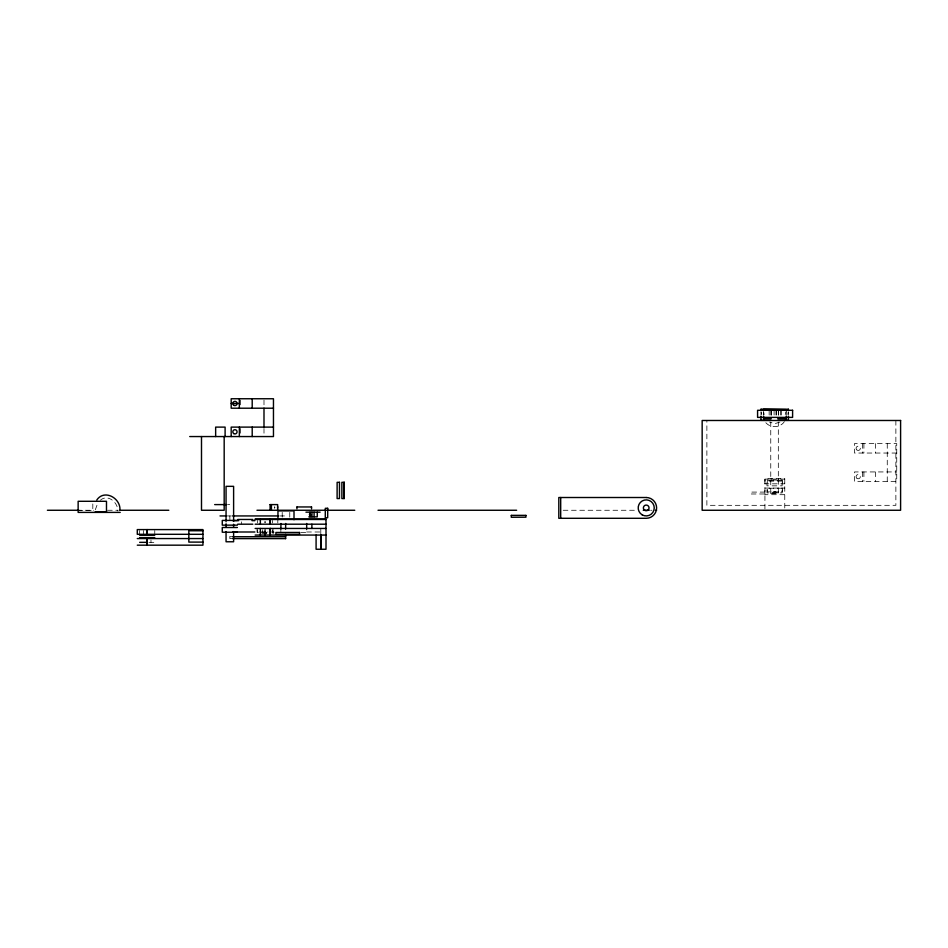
<?xml version="1.0" encoding="UTF-8"?>
<svg xmlns="http://www.w3.org/2000/svg" width="948" height="948" viewBox="0 0 948 948"><rect width="100%" height="100%" fill="white"/><g stroke="black" fill="none" stroke-linecap="round" stroke-linejoin="round"><path stroke-width="0.71" stroke-dasharray="4.74 3.56" d="M764.929 493.031L764.929 494.69L784.766 494.69L784.766 493.031M764.929 491.384L764.929 490.282M764.929 483.042L764.929 483.824L784.766 483.824L784.766 481.466M764.929 481.466L764.929 480.672M771.068 480.044L771.08 478.621M782.408 488.078L782.396 491.858L767.288 491.858L767.288 488.078M778.628 480.044L778.616 478.621M778.616 492.806L778.628 491.858M95.345 509.751L97.691 503.258M785.845 411.859L785.24 414.56M274.612 508.033L274.825 507.381L274.517 508.128M784.399 421.611C779.967 428.306 769.432 428.306 765 421.611M100.287 500.271C107.835 493.564 118.204 502.476 117.789 511.091M262.916 533.179L265.049 531.757L267.194 533.179M772.715 492.806L774.848 491.384L776.981 492.806M779.908 422.085L774.694 423.709L769.492 422.085M896.737 453.037L854.456 453.037L854.456 443.593L896.737 443.593L896.737 481.394L854.456 481.394L854.456 471.938L896.737 471.938M764.929 508.863L764.929 478.621L784.766 478.621L784.766 508.863M784.766 479.096L764.929 479.096L764.929 480.281L784.766 480.281M764.929 488.078L784.766 488.078M764.929 492.095L750.745 492.095L750.745 493.979L764.929 493.979M778.628 492.806L771.068 492.806L771.068 491.858M770.771 493.339L778.32 493.339L778.32 421.967M227.544 504.597L229.748 504.597M76.871 510.261L93.579 510.261M107.515 510.261L117.931 510.261M563.183 510.261L636.013 510.261M650.612 510.261L651.951 510.261M78.139 510.628L92.809 510.628L92.809 503.056M227.295 515.937L231.348 515.937M279.719 515.937L285.692 515.937M259.171 531.994L268.083 531.994M269.445 531.994L273.96 531.994M306.678 531.994L320.803 531.994M258.46 532.29L257.026 532.29L257.026 529.328M261.541 532.231L268.177 532.231M272.325 532.231L274.019 532.231M300.931 532.468L306.678 532.468L306.678 529.162M261.897 533.179L267.94 533.179M272.609 533.179L273.735 533.179M229.831 536.722L232.876 536.722M232.876 538.618L229.831 538.618L229.831 534.364M149.097 542.339L154.761 542.339L154.761 539.981M274.446 506.67L274.825 507.334M764.159 414.56L763.543 411.859M266.471 532.231L266.483 533.179M272.597 529.719L272.609 532.231M262.691 529.719L262.691 532.231M257.501 529.719L257.501 532.231M895.872 420.485L895.872 505.32L706.876 505.32L706.876 420.485M887.257 443.593L887.257 481.394M875.478 443.593L875.478 453.037M875.478 471.938L875.478 481.394M863.901 443.593L863.901 453.037M863.901 471.938L863.901 481.394M862.609 443.593L862.609 453.037M862.609 471.938L862.609 481.394M788.416 412.001L788.416 414.774M786.366 410.294L786.295 414.774M782.396 483.824L782.396 480.044L767.288 480.044L767.288 483.824M781.045 410.294L781.045 415.971M780.939 410.294L780.939 415.971M778.569 410.294L778.592 415.971M778.32 410.318L778.32 416.148M776.459 410.294L776.459 415.971M775.974 410.294L775.974 415.971M774.078 410.294L774.101 415.971M771.589 410.294L771.589 415.971M771.435 410.294L771.435 415.971M770.76 410.318L770.76 416.148M770.76 421.967L770.76 493.339M769.136 410.294L769.172 415.971M763.685 411.716L763.685 414.549M763.614 412.25L763.614 414.774M760.971 412.001L760.971 414.774M320.803 529.162L320.803 533.748M289.768 512.37L289.768 519.753M282.208 512.37L282.208 519.753M280.857 529.162L280.857 531.994M277.811 520.416L277.811 522.941M273.083 529.328L273.083 532.29M272.609 520.416L272.609 522.941M265.132 521.542L265.132 522.727M265.132 528.451L264.978 533.748M264.942 521.542L264.942 522.727M264.942 529.778L264.942 535.063M263.994 400.103L263.994 406.858M263.994 428.46L263.994 435.203M257.501 520.416L257.501 522.941M241.503 521.838L241.503 524.197M240.626 400.103L240.626 406.858M240.626 428.46L240.626 435.203M229.831 515.937L229.937 520.653M226.051 522.786L226.051 525.145M154.761 530.524L154.761 534.068M150.981 539.981L150.981 542.339M143.421 530.524L143.421 534.068M139.652 530.524L139.652 534.068M761.6 414.394A20.607 20.607 0 0 1 761.197 412.19M788.191 412.19A20.607 20.607 0 0 1 787.8 414.394M782.1 481.122L766.991 481.122L766.991 485.838L782.1 485.838L782.1 481.122M782.1 488.208L766.991 488.208L766.991 492.924L782.1 492.924L782.1 488.208M856.98 478.396A2.121 2.121 0 0 0 860.334 476.868A2.121 2.121 0 0 0 857.336 474.735A2.121 2.121 0 0 0 856.98 478.396M856.98 450.051A2.121 2.121 0 0 0 860.334 448.523A2.121 2.121 0 0 0 857.336 446.378A2.121 2.121 0 0 0 856.98 450.051"/><path stroke-width="1.42" d="M260.333 535.063L260.368 528.451M786.034 409.643L763.353 409.252M310.482 514.29L310.671 515.274M277.634 506.623L277.634 508.235M309.522 513.994L309.522 515.037M96.791 499.999C104.162 489.156 119.946 497.664 119.981 509.206M231.182 403.481L238.706 403.481M273.462 408.209L231.182 408.209L231.182 398.752L273.462 398.752L273.462 436.554L189.719 436.554M760.971 409.228L788.416 409.228M771.222 418.566L763.614 418.566L763.614 416.042M777.787 418.566L786.295 418.566L786.295 416.042M771.222 420.32L760.971 420.32L760.971 416.16M777.621 420.32L788.416 420.32L788.416 416.16M273.462 427.11L231.182 427.11L231.182 436.554M214.663 504.597L226.288 504.597M270.121 504.597L277.646 504.597L277.657 510.261M296.937 506.955L311.56 506.955M47.4 510.261L78.85 510.261M119.389 510.261L168.815 510.261M256.967 510.261L354.765 510.261M378.027 510.261L516.636 510.261M643.265 510.261L649.214 510.261M655.459 510.261L656.609 510.261M95.156 511.908L106.484 511.908M305.943 512.157L320.116 512.157M120.206 512.394L78.139 512.394L78.139 501.291L106.484 501.291L106.484 512.394M511.292 515.356L525.927 515.356M220.019 515.937L226.323 515.937M232.58 515.937L278.357 515.937M308.799 516.873L317.26 516.873L317.284 512.157M255.131 519.006L326.005 519.006L326.005 549.248L321.277 549.248L321.277 535.063M237.723 519.468L252.832 519.468M255.131 519.48L270.144 519.48M270.334 519.48L326.005 519.48M237.391 520.416L222.27 520.416L222.27 525.145L237.391 525.145M232.77 520.653L238.742 520.653M251.943 520.653L254.882 520.653M237.723 524.197L252.832 524.197M255.131 524.197L326.005 524.197M237.391 527.515L222.27 527.515L222.27 532.231L237.391 532.231M255.131 528.451L326.005 528.451M202.955 530.761L188.83 530.761L188.83 542.102L202.955 542.102M232.77 531.994L254.882 531.994M202.955 534.305L147.284 534.305L147.284 529.588M255.131 535.063L326.005 535.063M139.652 535.253L154.761 535.253M232.77 536.722L285.692 536.722M139.652 537.611L154.761 537.611M137.282 538.559L202.955 538.559M232.77 538.618L285.692 538.618M139.652 542.339L147.509 542.339M137.282 545.171L202.955 545.171L202.955 529.588L137.282 529.588L137.282 534.305L147.094 534.305L147.094 529.588M260.333 519.48L260.356 524.197M560.695 497.51L560.695 518.295M525.927 515.428L525.927 517.193L511.292 517.253L511.292 515.428M344.148 482.319L344.148 498.553M320.803 535.063L320.803 549.248L316.087 549.248L316.087 535.063M314.096 512.157L314.096 516.873M311.963 512.157L311.963 516.873M311.88 524.197L311.88 528.451M311.56 507.014L311.56 508.792M310.02 512.157L310.02 513.567M310.02 515.463L310.02 516.873M306.678 523.497L306.678 529.162M296.937 507.014L296.937 508.792M294.01 519.753L294.01 510.901L277.954 510.901L277.954 519.753M285.692 523.497L285.585 529.162M285.692 534.364L285.585 538.618M280.964 523.497L280.857 529.162M271.424 504.597L271.424 510.261M270.334 519.006L270.334 524.197M270.334 528.451L270.334 535.063M270.144 519.006L270.144 524.197M270.144 528.451L270.18 535.063M270.097 504.597L270.097 510.261M264.978 534.245L264.978 535.063M263.994 408.209L263.994 427.11M252.204 398.752L252.204 408.209M252.204 427.11L252.204 436.554M239.346 398.752L239.346 408.209M239.346 427.11L239.346 436.554M233.611 521.353L233.611 486.336L226.062 486.336L226.051 521.353M233.611 524.268L233.611 527.183M233.611 531.555L233.611 541.77L226.062 541.77L226.051 531.555M226.051 524.268L226.051 527.183M225.103 436.554L225.103 427.11L215.646 427.11L215.646 436.554M224.178 436.554L224.178 510.261L201.497 510.261L201.497 436.554M147.284 538.559L147.284 545.171M147.094 538.559L147.13 545.171M764.029 420.355A20.607 20.607 0 0 1 763.685 419.763M761.078 410.709A20.607 20.607 0 0 1 761.054 409.228M788.345 409.228A20.607 20.607 0 0 1 788.321 410.709M785.714 419.763A20.607 20.607 0 0 1 785.359 420.355M792.599 410.294L757.582 410.294L757.582 417.381L792.599 417.381L792.599 410.294M900.6 420.485L702.16 420.485L702.16 510.261L900.6 510.261L900.6 420.485M339.455 482.319L337.132 482.319L337.109 498.553L339.455 498.553L339.479 482.319M344.183 482.319L341.861 482.319L341.884 498.553L344.183 498.553L344.195 482.319M646.216 497.51L558.81 497.51L558.81 518.295L646.216 518.295A10.392 10.392 0 0 0 656.609 507.903A10.392 10.392 0 0 0 646.216 497.51M327.676 508.294L325.318 508.294L325.271 517.738L327.676 517.738L327.724 508.294M299.544 532.468L275.915 532.468L275.915 534.364L299.544 534.364L299.544 532.468M233.718 433.568A2.121 2.121 0 0 0 237.059 432.027A2.121 2.121 0 0 0 234.061 429.894A2.121 2.121 0 0 0 233.718 433.568M233.883 405.317A2.121 2.121 0 0 0 237.071 403.481A2.121 2.121 0 0 0 233.883 401.644A2.121 2.121 0 0 0 233.883 405.317M644.794 510.356A2.832 2.832 0 0 0 649.048 507.903A2.832 2.832 0 0 0 644.794 505.45A2.832 2.832 0 0 0 644.794 510.356M642.199 514.859A8.034 8.034 0 0 0 654.25 507.903A8.034 8.034 0 0 0 642.199 500.947A8.034 8.034 0 0 0 642.199 514.859"/></g></svg>
